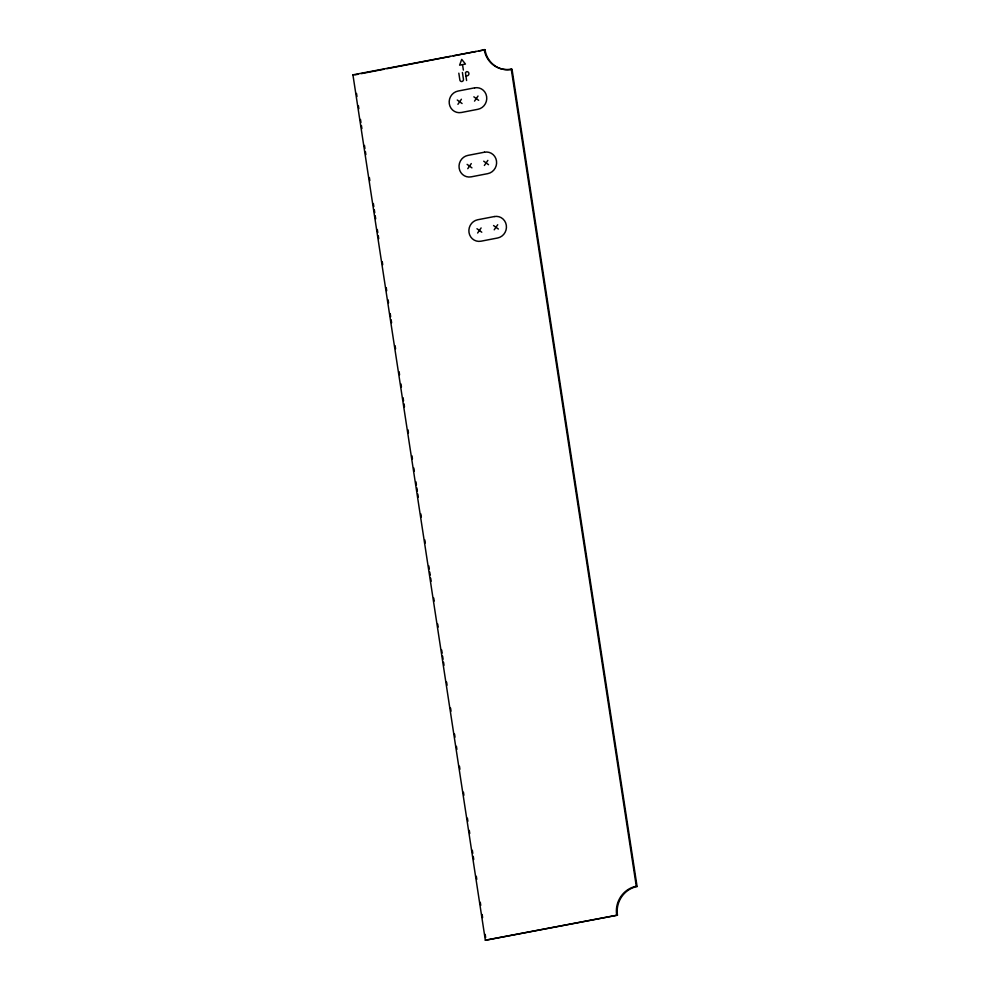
<?xml version="1.0" encoding="UTF-8"?>
<svg xmlns="http://www.w3.org/2000/svg" width="990" height="990" viewBox="0 0 990 990"><rect width="100%" height="100%" fill="white"/><g stroke="black" fill="none" stroke-linecap="round" stroke-linejoin="round"><path stroke-width="1.49" d="M457.925 104.321L461.414 99.235M474.519 101.116L478.009 96.03M467.775 168.671L471.265 163.585M484.37 165.466L487.86 160.38M477.625 233.021L481.115 227.935M494.208 229.816L497.71 224.73M352.923 74.844L485.013 49.748A24.651 23.512 -72.2 0 0 512.04 69.374L637.077 886.52A24.651 23.512 -72.2 0 0 617.438 915.156L485.348 940.252L352.923 74.844L353.702 75.104M355.212 74.807L358.232 74.225M361.251 73.644L383.885 69.275M386.904 68.694L450.302 56.455M453.321 55.873L475.967 51.505M478.987 50.923L485.013 49.748M462.318 64.672L459.595 65.192L461.724 59.363L465.461 64.065L462.528 64.622L463.37 70.092M466.129 76.02L467.206 75.822A2.116 2.017 -72.2 0 0 468.889 73.359A2.116 2.017 -72.2 0 0 466.562 71.676L465.436 72.666L466.599 80.512M485.348 940.252L617.438 915.156M484.234 49.5A24.651 23.512 -72.2 0 0 511.261 69.127L512.04 69.374M511.261 69.127L636.298 886.26L637.077 886.52M473.864 96.834L478.665 100.324M457.269 100.027L462.07 103.517M483.714 161.184L488.516 164.674M467.119 164.377L471.921 167.867M493.552 225.534L498.366 229.024M476.97 228.727L481.771 232.217M462.404 72.48L463.456 79.299A1.893 1.807 -72.2 0 1 461.946 81.502A1.893 1.807 -72.2 0 1 459.867 79.992L458.828 73.173M356.511 93.444L356.982 96.5M358.38 105.683L358.85 108.739M360.484 119.444L360.954 122.5M361.424 125.557L361.894 128.613M364.469 145.431L364.926 148.488M365.397 151.544L365.867 154.601M369.381 177.544L369.839 180.601M373.354 203.532L373.824 206.588M374.294 209.645L374.752 212.702M375.222 215.771L375.693 218.827M377.326 229.531L377.796 232.588M378.267 235.645L378.737 238.701M382.239 261.632L382.709 264.689M386.224 287.632L386.694 290.689M388.092 299.859L388.563 302.915M390.196 313.62L390.666 316.676M391.137 319.733L391.607 322.789M395.109 345.733L395.579 348.789M399.094 371.72L399.564 374.777M400.962 383.947L401.433 387.016M403.066 397.708L403.536 400.777M404.007 403.833L404.477 406.89M407.979 429.821L408.449 432.878M411.964 455.821L412.422 458.877M413.832 468.047L414.303 471.104M415.936 481.808L416.406 484.865M416.877 487.921L417.335 490.978M417.805 494.035L418.275 497.091M420.849 513.921L421.319 516.978M424.821 539.909L425.292 542.966M428.806 565.896L429.276 568.953M429.734 572.022L430.204 575.079M430.675 578.135L431.145 581.192M433.719 598.01L434.189 601.066M437.691 623.997L438.162 627.066M441.676 649.997L442.146 653.054M442.604 656.11L443.075 659.167M443.545 662.223L444.015 665.28M446.589 682.098L447.059 685.167M450.561 708.098L451.032 711.154M454.546 734.085L455.004 737.142M456.415 746.324L456.885 749.38M459.459 766.198L459.917 769.255M463.431 792.186L463.902 795.242M467.404 818.185L467.874 821.242M469.285 830.412L469.743 833.469M472.317 850.286L472.787 853.343M473.257 856.412L473.727 859.469M476.301 876.286L476.772 879.343M480.274 902.274L480.744 905.33M482.142 914.513L482.613 917.569M485.187 934.387L485.657 937.443M616.659 914.896A24.651 23.512 -72.2 0 1 636.298 886.26M474.618 87.85L458.036 91.055A10.952 10.444 -72.2 0 0 449.299 103.777A10.952 10.444 -72.2 0 0 461.315 112.501L477.91 109.296A10.952 10.444 -72.2 0 0 486.635 96.575A10.952 10.444 -72.2 0 0 474.618 87.85M484.469 152.2L467.874 155.405A10.952 10.444 -72.2 0 0 459.15 168.127A10.952 10.444 -72.2 0 0 471.166 176.851L487.748 173.646A10.952 10.444 -72.2 0 0 496.485 160.924A10.952 10.444 -72.2 0 0 484.469 152.2M494.319 216.55L477.725 219.755A10.952 10.444 -72.2 0 0 469 232.477A10.952 10.444 -72.2 0 0 481.004 241.201L497.599 237.996A10.952 10.444 -72.2 0 0 506.323 225.274A10.952 10.444 -72.2 0 0 494.319 216.55"/></g></svg>
